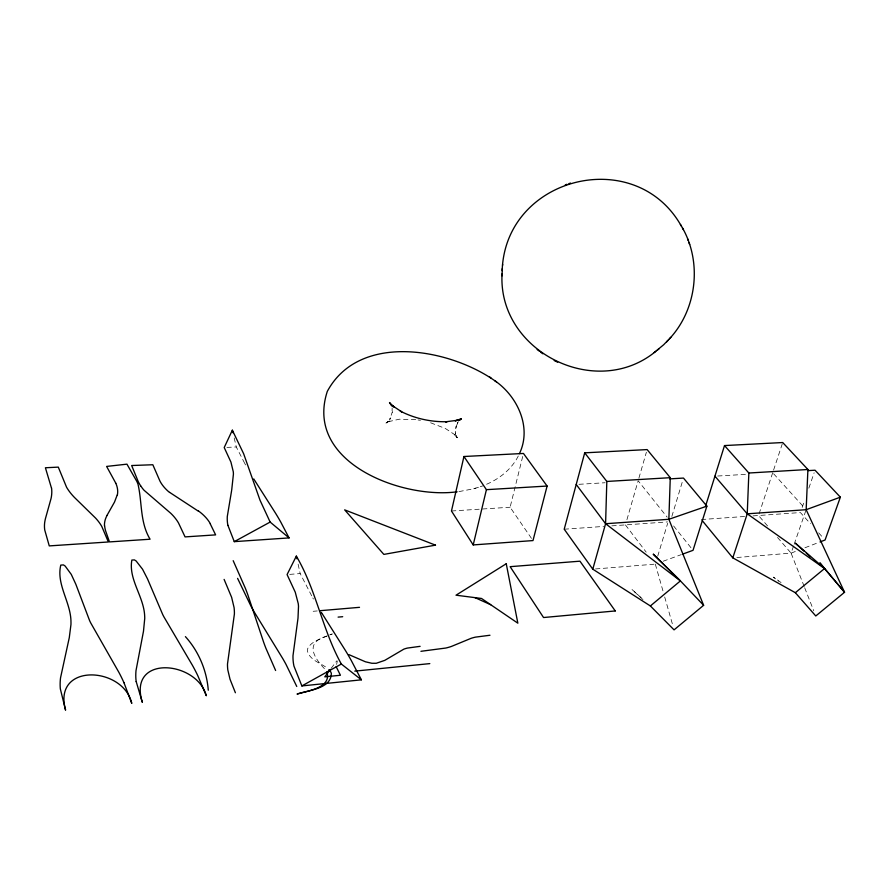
<?xml version="1.0" encoding="UTF-8"?>
<svg xmlns="http://www.w3.org/2000/svg" width="889" height="889" viewBox="0 0 889 889"><rect width="100%" height="100%" fill="white"/><g stroke="black" fill="none" stroke-linecap="round" stroke-linejoin="round"><path stroke-width="0.67" stroke-dasharray="4.45 3.33" d="M336.631 664.405L337.32 660.96M531.466 538.356L510.108 507.23L522.788 456.146M626.923 519.698L638.146 480.771L667.161 517.154M638.891 478.171L646.392 452.19M657.704 556.203L667.672 523.254M671.851 516.442L682.674 480.716M772.708 472.737L758.517 515.509L767.563 525.955M773.574 470.114L782.287 443.855M802.178 507.419L804.401 501.007M808.834 488.172L814.146 472.781M804.189 586.473L791.088 553.125L793.755 545.457M794.188 544.179L806.156 509.697M518.287 455.99C511.575 469.47 498.94 479.26 485.183 484.849M457.857 422.553L455.724 427.72L455.568 429.309L456.246 426.187L455.49 431.065L455.646 434.365L455.546 432.632L457.135 437.699L455.946 435.654L457.502 437.988L453.179 433.399L454.946 434.788L445.356 428.476L429.709 422.431M457.491 423.097L458.346 421.597M331.175 668.328L336.753 660.883M326.752 636.135C303.816 642.814 314.328 658.338 325.696 669.984M327.352 635.824C320.44 639.124 311.183 641.236 307.638 648.737A15.413 9.557 10.6 0 0 307.505 651.448C310.35 660.794 321.307 663.038 328.041 668.772M736.87 557.514L791.088 553.125L796.122 551.18M804.934 547.768L818.78 542.423M329.608 634.957L331.953 634.079M330.408 634.668L332.386 633.935M663.116 561.259L681.318 554.603M458.957 491.595L473.748 488.761L481.616 486.25M473.748 488.761L475.982 488.061M480.316 486.672L482.749 485.894M313.172 611.288L317.262 610.943M595.508 568.96L653.96 564.226M289.703 574.372L300.182 573.572L312.206 596.83M564.215 529.211L603.664 526.432M611.821 525.855L667.528 521.921M701.354 519.543L744.904 516.465M753.072 515.887L800.411 512.553L810.457 523.732M451.468 510.997L510.108 507.23M578.972 484.305L605.12 482.738M717.679 476.026L746.571 474.304M226.895 447.4L236.296 446.967L244.508 462.98M415.752 419.619L399.294 419.197L387.604 421.886L389.938 420.864L385.226 423.453L388.182 421.419L386.815 422.92L390.738 417.919L389.782 419.397L392.405 411.696L392.093 413.274L392.138 407.94M418.086 419.964L420.43 420.319M781.075 582.573L773.386 577.117L778.542 581.195M641.125 597.675L631.879 589.396L642.969 599.631M773.63 473.77L804.301 507.652M818.68 532.878L823.247 537.956M777.519 537.445L791.088 553.125M673.618 525.966L691.342 548.202M625.423 524.899L646.181 552.136M313.428 599.042L312.806 597.93M245.575 464.958L244.742 463.413M804.689 587.762L813.757 610.843M655.315 564.115L663.194 591.73M664.694 596.997L672.94 625.923M234.174 437.933L236.296 446.967M298.104 564.171L300.182 573.572"/><path stroke-width="1.33" d="M592.785 569.182L605.587 523.721L606.82 481.449L584.706 452.834L647.136 449.59L670.273 477.682L668.861 519.298L703.621 605.298L674.062 629.868L650.37 605.954L592.785 569.182L564.215 529.211L584.706 452.834M502.052 273.845C497.729 351.344 596.052 400.706 655.815 351.322M502.163 270.6C505.385 176.544 635.379 144.351 681.285 225.984M724.513 445.567L782.72 442.544L807.912 469.503L806.156 509.697L844.55 592.263L815.78 615.977L795.344 592.707L732.803 557.848L747.238 513.82L748.849 473.015L724.513 445.567L705.466 506.408M502.285 268.622L502.041 275.846M502.574 265.367L502.663 264.377M231.685 490.206L233.418 474.115A51.406 29.015 -53.6 0 0 233.274 471.726L230.94 462.113L224.206 447.534L232.351 430.187L243.653 453.768L259.999 500.174L270.145 522.065L289.069 537.912L234.274 541.645L227.884 525.288M231.573 490.817L227.295 516.487A49.095 28.937 -53 0 0 227.873 525.299M463.947 456.502L451.468 510.997L473.204 544.924L532.989 540.579L547.102 486.05L523.454 453.457L463.947 456.502L486.416 489.672L473.204 544.924M117.181 495.084L114.503 502.085L107.013 515.376M669.739 478.882L683.474 478.071L706.877 506.152L693.031 550.324L682.619 554.125M808.212 470.625L815.035 470.214L840.361 497.173L825.081 539.99L820.047 541.934M519.409 453.679C532.122 427.398 517.431 396.172 494.74 380.659M361.39 679.829L341.343 664.027C322.307 629.745 316.273 589.996 296.337 556.103L287.08 574.572L295.259 592.185L298.248 603.631A56.84 34.927 -55.9 0 1 298.504 606.431L298.004 618.166L292.992 655.693A54.462 35.149 -55.5 0 0 293.959 666.117L301.86 685.93L361.39 679.829L351.277 660.505A54.207 6.79 55.9 0 0 345.543 650.681L322.162 613.688M330.375 669.395L324.796 676.84L340.42 675.251L336.175 666.706M669.439 338.82C697.698 308.55 702.554 259.544 680.407 224.461M654.171 352.577L663.661 344.754L670.851 337.287M666.628 341.876L668.017 340.376M459.357 420.308L460.891 418.997L458.891 420.319M650.37 605.954L680.407 580.906L703.621 605.298M795.344 592.707L824.57 568.538L844.55 592.263L819.825 562.848L824.57 568.538L747.238 513.82L714.934 476.193M657.338 350.133L659.027 348.832M459.702 419.797L461.335 418.741L455.224 420.875L457.479 420.253L445.556 421.819L447.089 421.708C430.932 422.119 414.618 418.497 400.25 411.074L401.739 411.863L392.005 405.395L393.894 406.962L389.493 402.528L391.627 405.884M301.86 685.93L341.343 664.027M234.274 541.645L270.145 522.065M840.361 497.173L806.156 509.697L747.238 513.82M706.877 506.152L668.861 519.298L605.587 523.721L576.216 484.461M568.893 183.634L570.516 183.09M565.26 184.856L566.993 184.279M354.778 671.139L429.809 663.616M420.119 646.336L407.451 648.07A34.193 21.103 13.5 0 0 403.884 649.126L384.781 660.36L376.258 663.283L371.835 663.272L365.423 661.783L349.066 654.693M420.93 651.304L445.811 648.037A58.063 34.415 12.8 0 0 451.423 646.436L471.126 638.313A47.173 28.57 15.3 0 1 475.526 637.124L489.972 635.246M338.098 617.11L342.698 616.71M457.135 491.795C401.928 499.24 304.06 462.536 327.308 391.382C359.634 331.419 450.956 348.721 496.562 381.981M319.984 610.71L359.512 607.331M486.416 489.672L547.102 486.05M606.82 481.449L670.273 477.682M748.849 473.015L807.912 469.503M474.993 597.641L490.739 604.742M554.18 360.545L555.814 361.323M556.203 361.512L557.67 362.212M197.98 510.931L169.632 492.373M489.339 376.736L490.961 377.925M537.156 349.51L539.556 351.311M540.69 352.166L542.846 353.789M605.587 523.721L680.407 580.906L653.337 554.236L680.407 580.906M824.57 568.538L795.277 543.101L804.289 551.347M806.29 553.18L810.29 556.847M328.93 669.595L329.708 670.462A14.268 8.99 10.6 0 1 331.341 673.34C331.23 689.008 308.161 690.131 297.048 694.087C307.261 691.009 332.019 687.83 326.852 671.995M185.412 636.635C198.68 651.348 206.748 670.473 208.282 690.208M702.232 520.598L732.803 557.848M140.64 485.805L142.429 488.305A64.364 34.993 7.7 0 0 144.062 490.261L170.821 513.342A76.176 43.372 5.4 0 1 178.511 522.988L185.068 536.9L215.627 534.878L210.237 523.843M255.354 481.449L254.643 480.327M255.532 481.738L275.712 513.475A48.951 5.578 55.3 0 1 280.68 521.91L289.069 537.912M254.121 479.482L253.776 478.927M321.362 612.399L321.762 613.043M682.419 227.984L683.33 229.584M296.759 686.464L285.936 664.25A52.707 8.268 55.8 0 0 282.813 658.682L254.443 612.332A56.452 8.312 55.8 0 1 250.998 606.198L237.585 578.361M233.185 560.681L245.464 588.518A68.142 10.512 75.6 0 1 247.809 594.752L263.722 642.458A64.186 10.635 75.6 0 0 265.855 648.148L275.623 670.495M224.106 579.395L231.629 597.341L234.085 607.609A58.341 34.504 -56.5 0 1 234.396 614.032L227.495 663.983A53.229 33.082 -56.2 0 0 227.806 669.895L230.018 679.24L235.396 692.753M123.971 682.73L131.761 703.388C123.427 666.228 52.251 662.394 65.586 710.167L60.352 688.953A58.207 32.704 -57.3 0 1 60.53 677.863L69.286 637.635L70.953 624.567A60.485 32.237 -57.3 0 0 70.976 622.267C71.076 602.52 56.04 584.529 60.785 565.093L63.441 564.904L65.141 566.037L71.276 574.405L75.843 584.273L89.645 620.711A57.829 12.902 55.4 0 0 90.711 622.911L118.859 672.295A57.04 13.602 55.5 0 1 123.982 682.741M115.814 483.238L106.613 466.425L126.949 464.158L136.817 481.394A111.203 61.008 4 0 1 138.006 484.216C142.262 502.496 139.862 522.343 150.074 539.223L109.469 541.912L105.591 530.811A82.766 46.995 7.2 0 1 104.746 526.833L104.658 525.899M687.575 238.785L688.197 240.475M688.997 242.708L689.642 244.464M232.351 430.187L232.962 432.765M296.337 556.103L296.926 558.792M51.462 488.039L45.406 467.758L58.296 467.125L66.564 487.228A95.49 51.918 6.7 0 0 74.476 497.462L95.479 517.987A104.724 59.796 3 0 1 96.845 519.52A84.077 47.906 3.4 0 1 101.802 526.499L108.369 541.979L49.262 545.902L44.761 530.077A81.299 46.272 5.8 0 1 44.661 522.71A121.749 69.553 6.7 0 1 45.472 518.498L50.984 498.773A102.191 55.574 2.4 0 0 51.562 488.039M136.184 681.541L142.318 702.299C127.394 654.16 196.936 660.56 206.304 695.743L197.725 675.518A56.107 11.324 55.7 0 0 192.413 665.294L163.865 616.777A56.94 10.757 55.6 0 1 162.743 614.61L147.518 578.895L142.54 569.216L136.139 561.003L134.417 559.892L131.85 560.07C128.316 579.517 143.951 596.575 144.674 616.121A59.23 33.126 -57 0 1 144.74 618.377L143.496 631.201L135.995 670.662A56.963 33.56 -56.9 0 0 136.173 681.541M198.258 510.808A61.074 34.738 6.4 0 1 210.393 523.821M169.499 492.417A60.074 32.593 8 0 1 159.909 480.993L152.83 464.747L131.661 465.525L138.195 481.516A94.378 51.106 8.3 0 0 140.629 485.805M115.781 483.238A59.963 32.882 4.6 0 1 117.348 495.106M104.458 525.888A58.952 33.504 6.7 0 1 107.091 515.398M506.252 563.748L456.013 595.197L481.527 598.475L517.843 623.178L506.252 563.748M435.488 545.146L383.859 554.403L344.654 509.864L435.488 545.146M615.255 610.943L543.546 617.533L510.13 566.671L579.95 561.181L615.255 610.943"/></g></svg>
